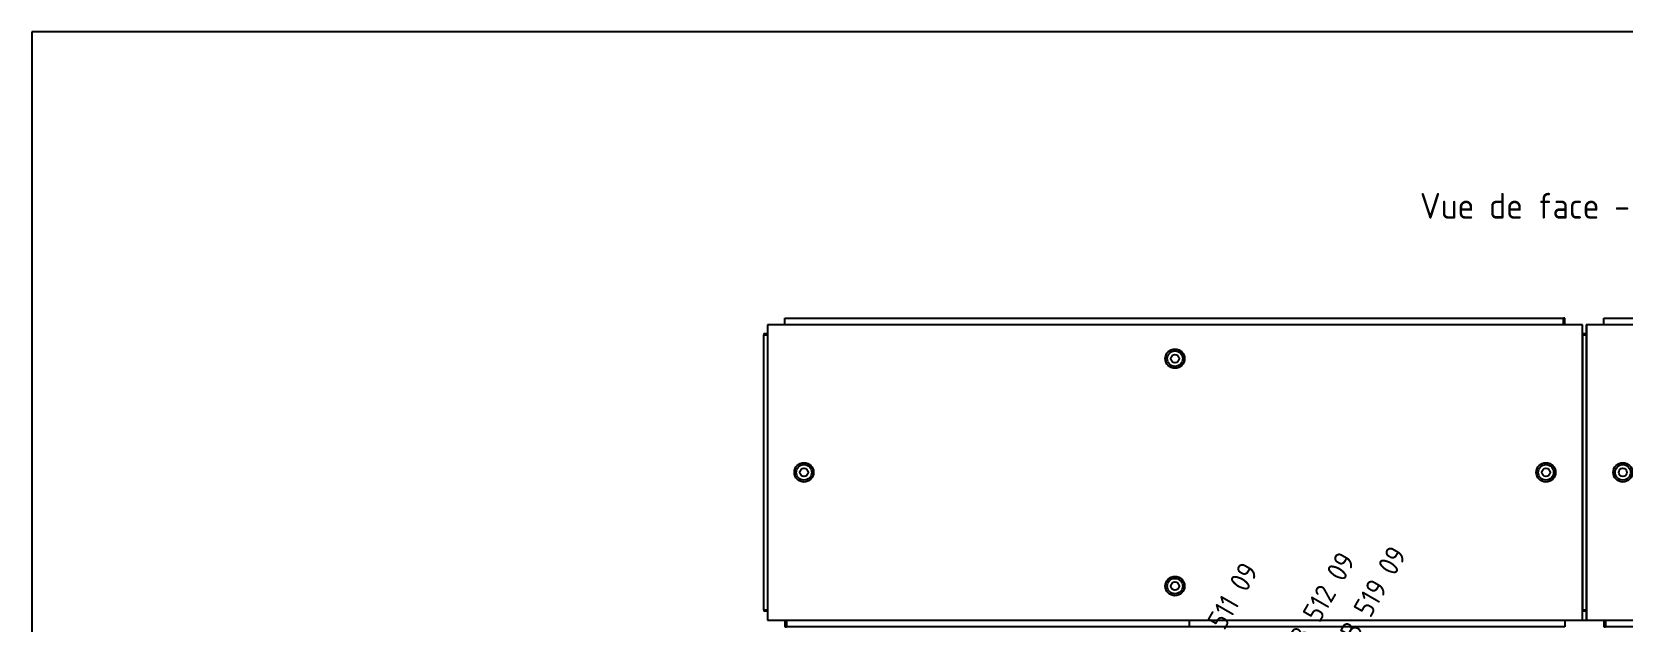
# Model space of a CAD drawing. Header units: millimetres. Extents: x 37984 to 70752, y 14140 to 37584.
# Drawn here: x 37984 to 39531, y 16766 to 17340 of the extents above; entities that cross this region are included whole.
import ezdxf
from ezdxf.enums import TextEntityAlignment as Align

# ---------------------------------------------------------------- set-up
doc = ezdxf.new("R2010")
doc.units = ezdxf.units.MM
doc.set_wipeout_variables(frame=1)
doc.layers.add('! NO PLOT !', color=7, linetype='Continuous', true_color=0xff75dd, plot=False)
doc.layers.add('000-PI-Oprema', color=30, linetype='Continuous', lineweight=5)
doc.layers.add('000-PI-ORMAR', color=2, linetype='Continuous')
doc.layers.add('000-PI_TEXT', color=7, linetype='Continuous')
doc.styles.add('PI0', font='isocpeur.ttf', dxfattribs={"width": 0.9})

# ---------------------------------------------------------------- blocks, each defined once
blk = doc.blocks.new('800mm bez ploce')
at = {"layer": '000-PI-ORMAR'}
for p, q in [((47164, 47290.6), (47152, 47290.6)), ((47141.8, 47274.6), (47141.8, 47281.1)), ((47141.8, 47281.1), (47909.3, 47281.1)), ((47170, 47284), (47146, 47284)), ((47146, 47284), (47146, 47281.1)), ((47170, 47281.1), (47170, 47284))]:
    blk.add_line(p, q, dxfattribs=at)
for centre, start, end in [((47158.4, 47281.4), 124.8208, 166.6054), ((47157.6, 47281.4), 13.3946, 55.1792)]:
    blk.add_arc(centre, 11.2, start, end, dxfattribs=at)
blk = doc.blocks.new('800mm krov_1')
at = {"layer": '000-PI-ORMAR'}
for p, q in [((42689.6, 9033.8), (42713.1, 9033.8)), ((42689.6, 9033.3), (42689.6, 9033.8)), ((42689.6, 9027.3), (42689.6, 9033.3)), ((42713.1, 9033.8), (43446.1, 9033.8)), ((43447.6, 9033.8), (43446.1, 9033.8)), ((43446.1, 9027.3), (43446.1, 9033.8)), ((43446.1, 9033.3), (43446.1, 9027.3)), ((43447.6, 9027.3), (43447.6, 9033.8)), ((42668.9, 9017.3), (42672.6, 9017.3)), ((42668.9, 9017.3), (42668.9, 8750.3)), ((42669.1, 9018.8), (42672.6, 9018.8)), ((42669.1, 9018.8), (42669.1, 9017.3)), ((42671.6, 9017.3), (42671.6, 9018.8)), ((42672.6, 9027.3), (42672.6, 8740.3)), ((43464.6, 9027.3), (42672.6, 9027.3)), ((43464.6, 8740.3), (43464.6, 9027.3)), ((43464.6, 9018.8), (43468.1, 9018.8)), ((43464.6, 9017.3), (43468.4, 9017.3)), ((43465.6, 9017.3), (43465.6, 9018.8)), ((43468.1, 9017.3), (43468.1, 9018.8)), ((43468.4, 9017.3), (43468.4, 8750.3)), ((42668.9, 8750.3), (42672.6, 8750.3)), ((42669.1, 8750.3), (42669.1, 8748.8)), ((42672.6, 8748.8), (42669.1, 8748.8)), ((42671.6, 8750.3), (42671.6, 8748.8)), ((42672.6, 8740.3), (43464.6, 8740.3)), ((42689.6, 8740.3), (42689.6, 8733.8)), ((42691.1, 8734.3), (42691.1, 8740.3)), ((42691.1, 8740.3), (42691.1, 8733.8)), ((43447.6, 8740.3), (43447.6, 8734.3)), ((43464.6, 8750.3), (43468.4, 8750.3)), ((43468.1, 8748.8), (43464.6, 8748.8)), ((43465.6, 8750.3), (43465.6, 8748.8)), ((43468.1, 8748.8), (43468.1, 8750.3)), ((42689.6, 8733.8), (42691.1, 8733.8)), ((43424.1, 8733.8), (42691.1, 8733.8)), ((43447.6, 8733.8), (43424.1, 8733.8)), ((43447.6, 8734.3), (43447.6, 8733.8))]:
    blk.add_line(p, q, dxfattribs=at)
for centre, radius in [((43068.6, 8994.3), 9.36), ((43068.6, 8994.3), 7.5), ((43068.6, 8994.3), 4), ((42708.1, 8883.8), 9.36), ((42708.1, 8883.8), 9.36), ((43429.1, 8883.8), 9.36), ((43429.1, 8883.8), 9.36), ((42708.1, 8883.8), 7.5), ((42708.1, 8883.8), 4), ((43429.1, 8883.8), 7.5), ((43429.1, 8883.8), 4), ((43068.6, 8773.3), 9.36), ((43068.6, 8773.3), 7.5), ((43068.6, 8773.3), 4)]:
    blk.add_circle(centre, radius, dxfattribs=at)

msp = doc.modelspace()

# ---------------------------------------------------------------- linework, layer by layer
at = {"layer": '! NO PLOT !', "ltscale": 0.25}
msp.add_lwpolyline([(37984.324, 17339.576), (37984.324, 14139.576), (41051.871, 14139.576), (41051.871, 16124.741), (42576.324, 16124.741), (42576.324, 17339.576), (37984.324, 17339.576)], dxfattribs=at)

# ---------------------------------------------------------------- block references
at = {"layer": '000-PI-Oprema', "ltscale": 0.25}
msp.add_blockref('800mm bez ploce', (-8032.339, -30513.162), dxfattribs=at)

# ---------------------------------------------------------------- texts
at = {"layer": '! NO PLOT !', "style": 'PI0', "width": 0.9}
msp.add_text('Vue de face - sans porte', height=25, dxfattribs=at).set_placement((39518.098, 17166.792), align=Align.MIDDLE)

# ---------------------------------------------------------------- next in the draw order: wipeouts: each hides what was drawn before it
msp.add_wipeout([(38699.2, 17054.973), (39491.2, 17054.973), (39491.2, 16767.973), (38699.2, 16767.973)])

# ---------------------------------------------------------------- next in the draw order: texts
at = {"layer": '000-PI_TEXT', "style": 'PI0', "width": 0.9}
for s, p in [('-QB 512 09', (39244.912, 16768.535)), ('-QB 519 09', (39294.567, 16773.823)), ('-QB 511 09', (39151.572, 16759.848))]:
    msp.add_text(s, height=20, rotation=60, dxfattribs=at).set_placement(p, align=Align.BOTTOM_CENTER)

# ---------------------------------------------------------------- next in the draw order: wipeouts: each hides what was drawn before it
msp.add_wipeout([(39494.95, 17054.973), (40286.95, 17054.973), (40286.95, 16767.973), (39494.95, 16767.973)])

# ---------------------------------------------------------------- next in the draw order: block references
at = {"layer": '000-PI-ORMAR'}
for p in [(-3973.43, 8027.693), (-3177.68, 8027.693)]:
    msp.add_blockref('800mm krov_1', p, dxfattribs=at)

doc.saveas('drawing.dxf')
